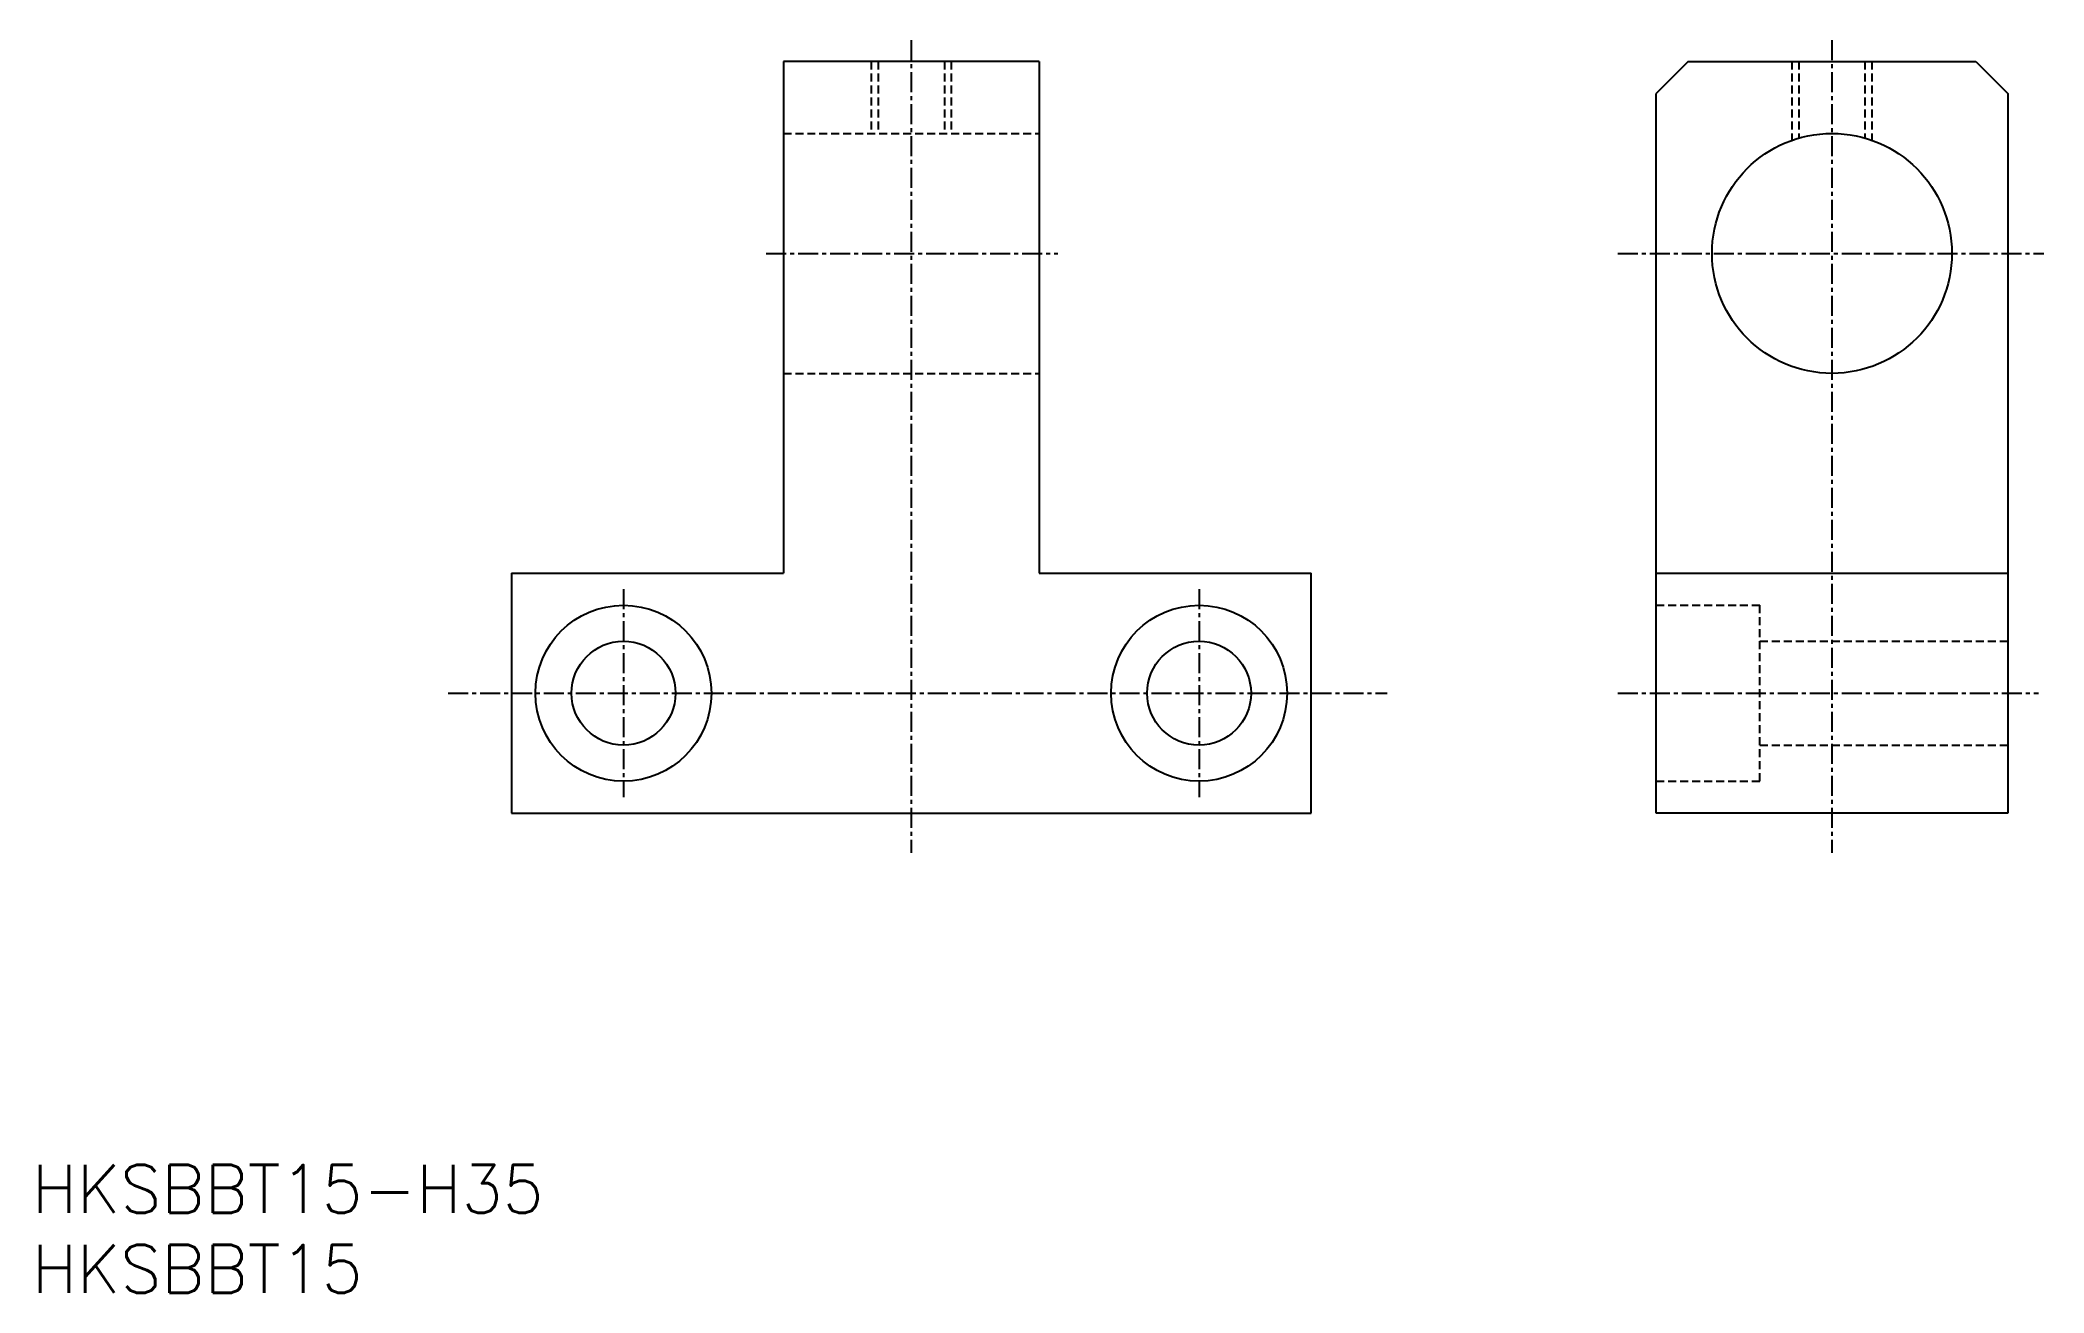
# Model space of a CAD drawing. Extents: x 1 to 126, y 0 to 78.
import ezdxf

# ---------------------------------------------------------------- set-up
doc = ezdxf.new("R2010")
doc.units = 0
doc.linetypes.add('CENTER', pattern=[2, 1.25, -0.25, 0.25, -0.25])
doc.linetypes.add('DASHED', pattern=[0.75, 0.5, -0.25])
doc.layers.get('0').update_dxf_attribs({"linetype": 'CONTINUOUS'})
doc.layers.add('CENTER', color=1, linetype='CENTER')
doc.styles.get("Standard").update_dxf_attribs({"font": 'txt.shx'})

# ---------------------------------------------------------------- blocks, each defined once
blk = doc.blocks.new('*U14')
at = {"color": 7, "linetype": 'CONTINUOUS'}
blk.add_text('HKSBBT15', height=3, dxfattribs=at).set_placement((0, 0))
blk = doc.blocks.new('*U15')
at = {"color": 7, "linetype": 'CONTINUOUS'}
blk.add_text('HKSBBT15-H35', height=3, dxfattribs=at).set_placement((0, 5))

msp = doc.modelspace()

# ---------------------------------------------------------------- linework, layer by layer
at = {"color": 7, "linetype": 'CONTINUOUS'}
for p, q in [((63, 77), (47, 77)), ((47, 77), (47, 45)), ((63, 77), (63, 45)), ((103.58, 77), (101.58, 75)), ((103.58, 77), (121.58, 77)), ((121.58, 77), (123.58, 75)), ((101.58, 30), (101.58, 75)), ((123.58, 75), (123.58, 30)), ((30, 45), (30, 30)), ((30, 45), (47, 45)), ((63, 45), (80, 45)), ((80, 30), (80, 45)), ((101.58, 45), (123.58, 45)), ((30, 30), (80, 30)), ((123.58, 30), (101.58, 30))]:
    msp.add_line(p, q, dxfattribs=at)
at = {"color": 3, "linetype": 'DASHED'}
for p, q in [((52.5, 77), (52.5, 72.5)), ((52.93, 77), (52.93, 72.5)), ((57.07, 77), (57.07, 72.5)), ((57.5, 77), (57.5, 72.5)), ((110.08, 77), (110.08, 72.07)), ((110.51, 77), (110.51, 72.21)), ((114.64, 77), (114.64, 72.21)), ((115.08, 77), (115.08, 72.07)), ((47, 72.5), (63, 72.5)), ((47, 57.5), (63, 57.5)), ((101.58, 43), (108.08, 43)), ((108.08, 32), (108.08, 43)), ((108.08, 40.75), (123.58, 40.75)), ((108.08, 34.25), (123.58, 34.25)), ((101.58, 32), (108.08, 32))]:
    msp.add_line(p, q, dxfattribs=at)
at = {"color": 7, "linetype": 'CONTINUOUS'}
for centre, radius in [((112.58, 65), 7.5), ((37, 37.5), 5.5), ((73, 37.5), 5.5), ((37, 37.5), 3.25), ((73, 37.5), 3.25)]:
    msp.add_circle(centre, radius, dxfattribs=at)
at = {"layer": 'CENTER', "color": 1, "linetype": 'CENTER'}
for p, q in [((55, 78.34), (55, 27.52)), ((112.58, 78.34), (112.58, 27.52)), ((45.93, 65), (64.16, 65)), ((99.19, 65), (125.84, 65)), ((37, 44), (37, 31)), ((73, 44), (73, 31)), ((26.03, 37.5), (84.76, 37.5)), ((99.2, 37.5), (125.49, 37.5))]:
    msp.add_line(p, q, dxfattribs=at)

# ---------------------------------------------------------------- block references
at = {"color": 7, "linetype": 'CONTINUOUS'}
for name in ['*U15', '*U14']:
    msp.add_blockref(name, (0, 0), dxfattribs=at)

doc.saveas('drawing.dxf')
